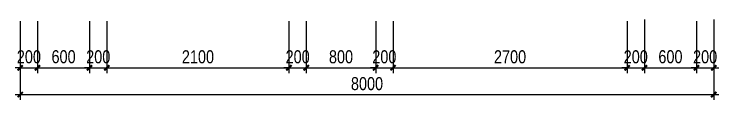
# Model space of a CAD drawing. Extents: x 160245 to 405305, y -111140 to 232735.
# Drawn here: x 251475 to 259616, y -55387 to -54402 of the extents above; entities that cross this region are included whole.
import ezdxf

# ---------------------------------------------------------------- set-up
doc = ezdxf.new("R2010")
doc.units = 0
doc.header["$LTSCALE"] = 10
doc.header["$MEASUREMENT"] = 0
doc.layers.get('Defpoints').update_dxf_attribs({"color": 229})
doc.layers.add('P-o 原建筑尺寸', color=8, linetype='Continuous')
doc.styles.add('PDC DIM', font='PMingLiU-ExtB.ttf', dxfattribs={"width": 0.85})
doc.dimstyles.new('PDC-A2', dxfattribs={"dimscale": 0, "dimtxt": 2.5, "dimasz": 1, "dimexe": 1, "dimexo": 1, "dimgap": 0.7, "dimtad": 1, "dimdec": 0, "dimtxsty": 'PDC DIM', "dimblk": 'ARCHTICK', "dimcen": 1, "dimdle": 1, "dimclrd": 8, "dimclre": 8, "dimclrt": 9, "dimadec": 0, "dimazin": 0, "dimtfac": 1, "dimtdec": 0, "dimtix": 1, "dimtmove": 2, "dimatfit": 3, "dimldrblk": 'PDC A2 T R', "dimfxl": 10, "dimfxlon": 1, "dimarcsym": 0})

# ---------------------------------------------------------------- blocks, each defined once
blk = doc.blocks.new('_ArchTick')
at = {"color": 0, "linetype": 'ByBlock', "const_width": 0.4}
blk.add_lwpolyline([(-0.5, -0.5), (0.5, 0.5)], dxfattribs=at)
blk = doc.blocks.new('*D1258')
at = {"layer": 'Defpoints', "color": 0, "transparency": 16777216}
for p in [(251545.2, -54421.9), (251745.2, -54421.9), (251745.2, -55018.6)]:
    blk.add_point(p, dxfattribs=at)
at = {"layer": 'P-o 原建筑尺寸', "color": 8, "lineweight": -2, "transparency": 16777216}
for p, q in [((251545.2, -54481.9), (251545.2, -55078.6)), ((251745.2, -54481.9), (251745.2, -55078.6)), ((251545.2, -55018.6), (251485.2, -55018.6)), ((251545.2, -55018.6), (251745.2, -55018.6)), ((251745.2, -55018.6), (251805.2, -55018.6))]:
    blk.add_line(p, q, dxfattribs=at)
at = {"layer": 'P-o 原建筑尺寸', "color": 8, "lineweight": -2, "transparency": 16777216, "xscale": 60, "yscale": 60, "zscale": 60}
blk.add_blockref('_ArchTick', (251545.2, -55018.6), dxfattribs=at)
at = {"layer": 'P-o 原建筑尺寸', "color": 8, "lineweight": -2, "transparency": 16777216, "xscale": 60, "yscale": 60, "zscale": 60, "rotation": 180}
blk.add_blockref('_ArchTick', (251745.2, -55018.6), dxfattribs=at)
at = {"layer": 'P-o 原建筑尺寸', "color": 9, "transparency": 16777216, "insert": (251645.2, -54893.1), "char_height": 150, "attachment_point": 5, "style": 'PDC DIM'}
blk.add_mtext('200', dxfattribs=at)
blk = doc.blocks.new('PDC A2 T R')
at = {"color": 0, "linetype": 'ByBlock'}
blk.add_line((0, 0), (-2, 0), dxfattribs=at)
for points in [[(-2.15, 0.89), (-1.49, 1.35), (-0.6, 0), (0, 0)], [(-2.15, -0.89), (-1.49, -1.35), (-0.6, 0), (0, 0)]]:
    blk.add_solid(points, dxfattribs=at)
blk = doc.blocks.new('*D1259')
at = {"layer": 'Defpoints', "color": 0, "transparency": 16777216}
for p in [(251745.2, -54421.9), (252345.2, -54421.9), (252345.2, -55018.6)]:
    blk.add_point(p, dxfattribs=at)
at = {"layer": 'P-o 原建筑尺寸', "color": 8, "lineweight": -2, "transparency": 16777216}
for p, q in [((251745.2, -54481.9), (251745.2, -55078.6)), ((252345.2, -54481.9), (252345.2, -55078.6)), ((251685.2, -55018.6), (252405.2, -55018.6))]:
    blk.add_line(p, q, dxfattribs=at)
at = {"layer": 'P-o 原建筑尺寸', "color": 8, "lineweight": -2, "transparency": 16777216, "xscale": 60, "yscale": 60, "zscale": 60, "rotation": 180}
blk.add_blockref('_ArchTick', (251745.2, -55018.6), dxfattribs=at)
at = {"layer": 'P-o 原建筑尺寸', "color": 8, "lineweight": -2, "transparency": 16777216, "xscale": 60, "yscale": 60, "zscale": 60}
blk.add_blockref('_ArchTick', (252345.2, -55018.6), dxfattribs=at)
at = {"layer": 'P-o 原建筑尺寸', "color": 9, "transparency": 16777216, "insert": (252045.2, -54892.1), "char_height": 150, "attachment_point": 5, "style": 'PDC DIM'}
blk.add_mtext('600', dxfattribs=at)
blk = doc.blocks.new('*D1260')
at = {"layer": 'Defpoints', "color": 0, "transparency": 16777216}
for p in [(255645.2, -54421.9), (255845.2, -54421.9), (255845.2, -55018.6)]:
    blk.add_point(p, dxfattribs=at)
at = {"layer": 'P-o 原建筑尺寸', "color": 8, "lineweight": -2, "transparency": 16777216}
for p, q in [((255645.2, -54481.9), (255645.2, -55078.6)), ((255845.2, -54481.9), (255845.2, -55078.6)), ((255645.2, -55018.6), (255585.2, -55018.6)), ((255645.2, -55018.6), (255845.2, -55018.6)), ((255845.2, -55018.6), (255905.2, -55018.6))]:
    blk.add_line(p, q, dxfattribs=at)
at = {"layer": 'P-o 原建筑尺寸', "color": 8, "lineweight": -2, "transparency": 16777216, "xscale": 60, "yscale": 60, "zscale": 60}
blk.add_blockref('_ArchTick', (255645.2, -55018.6), dxfattribs=at)
at = {"layer": 'P-o 原建筑尺寸', "color": 8, "lineweight": -2, "transparency": 16777216, "xscale": 60, "yscale": 60, "zscale": 60, "rotation": 180}
blk.add_blockref('_ArchTick', (255845.2, -55018.6), dxfattribs=at)
at = {"layer": 'P-o 原建筑尺寸', "color": 9, "transparency": 16777216, "insert": (255745.2, -54893.1), "char_height": 150, "attachment_point": 5, "style": 'PDC DIM'}
blk.add_mtext('200', dxfattribs=at)
blk = doc.blocks.new('*D1261')
at = {"layer": 'Defpoints', "color": 0, "transparency": 16777216}
for p in [(255845.2, -54421.9), (258545.2, -54421.9), (258545.2, -55018.6)]:
    blk.add_point(p, dxfattribs=at)
at = {"layer": 'P-o 原建筑尺寸', "color": 8, "lineweight": -2, "transparency": 16777216}
for p, q in [((255845.2, -54481.9), (255845.2, -55078.6)), ((258545.2, -54481.9), (258545.2, -55078.6)), ((255785.2, -55018.6), (258605.2, -55018.6))]:
    blk.add_line(p, q, dxfattribs=at)
at = {"layer": 'P-o 原建筑尺寸', "color": 8, "lineweight": -2, "transparency": 16777216, "xscale": 60, "yscale": 60, "zscale": 60, "rotation": 180}
blk.add_blockref('_ArchTick', (255845.2, -55018.6), dxfattribs=at)
at = {"layer": 'P-o 原建筑尺寸', "color": 8, "lineweight": -2, "transparency": 16777216, "xscale": 60, "yscale": 60, "zscale": 60}
blk.add_blockref('_ArchTick', (258545.2, -55018.6), dxfattribs=at)
at = {"layer": 'P-o 原建筑尺寸', "color": 9, "transparency": 16777216, "insert": (257195.2, -54893.1), "char_height": 150, "attachment_point": 5, "style": 'PDC DIM'}
blk.add_mtext('2700', dxfattribs=at)
blk = doc.blocks.new('*D1262')
at = {"layer": 'Defpoints', "color": 0, "transparency": 16777216}
for p in [(259345.2, -54421.9), (259545.2, -54402), (259545.2, -55018.6)]:
    blk.add_point(p, dxfattribs=at)
at = {"layer": 'P-o 原建筑尺寸', "color": 8, "lineweight": -2, "transparency": 16777216}
for p, q in [((259345.2, -54481.9), (259345.2, -55078.6)), ((259545.2, -54462), (259545.2, -55078.6)), ((259345.2, -55018.6), (259285.2, -55018.6)), ((259345.2, -55018.6), (259545.2, -55018.6)), ((259545.2, -55018.6), (259605.2, -55018.6))]:
    blk.add_line(p, q, dxfattribs=at)
at = {"layer": 'P-o 原建筑尺寸', "color": 8, "lineweight": -2, "transparency": 16777216, "xscale": 60, "yscale": 60, "zscale": 60}
blk.add_blockref('_ArchTick', (259345.2, -55018.6), dxfattribs=at)
at = {"layer": 'P-o 原建筑尺寸', "color": 8, "lineweight": -2, "transparency": 16777216, "xscale": 60, "yscale": 60, "zscale": 60, "rotation": 180}
blk.add_blockref('_ArchTick', (259545.2, -55018.6), dxfattribs=at)
at = {"layer": 'P-o 原建筑尺寸', "color": 9, "transparency": 16777216, "insert": (259445.2, -54893.1), "char_height": 150, "attachment_point": 5, "style": 'PDC DIM'}
blk.add_mtext('200', dxfattribs=at)
blk = doc.blocks.new('*D1263')
at = {"layer": 'Defpoints', "color": 0, "transparency": 16777216}
for p in [(251545.2, -54518.6), (259545.2, -54518.6), (259545.2, -55326.9)]:
    blk.add_point(p, dxfattribs=at)
at = {"layer": 'P-o 原建筑尺寸', "color": 8, "lineweight": -2, "transparency": 16777216}
for p, q in [((251545.2, -54726.9), (251545.2, -55386.9)), ((259545.2, -54726.9), (259545.2, -55386.9)), ((251485.2, -55326.9), (259605.2, -55326.9))]:
    blk.add_line(p, q, dxfattribs=at)
at = {"layer": 'P-o 原建筑尺寸', "color": 8, "lineweight": -2, "transparency": 16777216, "xscale": 60, "yscale": 60, "zscale": 60, "rotation": 180}
blk.add_blockref('_ArchTick', (251545.2, -55326.9), dxfattribs=at)
at = {"layer": 'P-o 原建筑尺寸', "color": 8, "lineweight": -2, "transparency": 16777216, "xscale": 60, "yscale": 60, "zscale": 60}
blk.add_blockref('_ArchTick', (259545.2, -55326.9), dxfattribs=at)
at = {"layer": 'P-o 原建筑尺寸', "color": 9, "transparency": 16777216, "insert": (255545.2, -55201.4), "char_height": 150, "attachment_point": 5, "style": 'PDC DIM'}
blk.add_mtext('8000', dxfattribs=at)
blk = doc.blocks.new('*D1293')
at = {"layer": 'Defpoints', "color": 0, "transparency": 16777216}
for p in [(252345.2, -54421.9), (252545.2, -54421.9), (252545.2, -55018.6)]:
    blk.add_point(p, dxfattribs=at)
at = {"layer": 'P-o 原建筑尺寸', "color": 8, "lineweight": -2, "transparency": 16777216}
for p, q in [((252345.2, -54481.9), (252345.2, -55078.6)), ((252545.2, -54481.9), (252545.2, -55078.6)), ((252345.2, -55018.6), (252285.2, -55018.6)), ((252345.2, -55018.6), (252545.2, -55018.6)), ((252545.2, -55018.6), (252605.2, -55018.6))]:
    blk.add_line(p, q, dxfattribs=at)
at = {"layer": 'P-o 原建筑尺寸', "color": 8, "lineweight": -2, "transparency": 16777216, "xscale": 60, "yscale": 60, "zscale": 60}
blk.add_blockref('_ArchTick', (252345.2, -55018.6), dxfattribs=at)
at = {"layer": 'P-o 原建筑尺寸', "color": 8, "lineweight": -2, "transparency": 16777216, "xscale": 60, "yscale": 60, "zscale": 60, "rotation": 180}
blk.add_blockref('_ArchTick', (252545.2, -55018.6), dxfattribs=at)
at = {"layer": 'P-o 原建筑尺寸', "color": 9, "transparency": 16777216, "insert": (252445.2, -54893.1), "char_height": 150, "attachment_point": 5, "style": 'PDC DIM'}
blk.add_mtext('200', dxfattribs=at)
blk = doc.blocks.new('*D1294')
at = {"layer": 'Defpoints', "color": 0, "transparency": 16777216}
for p in [(252545.2, -54421.9), (254645.2, -54421.9), (254645.2, -55018.6)]:
    blk.add_point(p, dxfattribs=at)
at = {"layer": 'P-o 原建筑尺寸', "color": 8, "lineweight": -2, "transparency": 16777216}
for p, q in [((252545.2, -54481.9), (252545.2, -55078.6)), ((254645.2, -54481.9), (254645.2, -55078.6)), ((252485.2, -55018.6), (254705.2, -55018.6))]:
    blk.add_line(p, q, dxfattribs=at)
at = {"layer": 'P-o 原建筑尺寸', "color": 8, "lineweight": -2, "transparency": 16777216, "xscale": 60, "yscale": 60, "zscale": 60, "rotation": 180}
blk.add_blockref('_ArchTick', (252545.2, -55018.6), dxfattribs=at)
at = {"layer": 'P-o 原建筑尺寸', "color": 8, "lineweight": -2, "transparency": 16777216, "xscale": 60, "yscale": 60, "zscale": 60}
blk.add_blockref('_ArchTick', (254645.2, -55018.6), dxfattribs=at)
at = {"layer": 'P-o 原建筑尺寸', "color": 9, "transparency": 16777216, "insert": (253595.2, -54893.1), "char_height": 150, "attachment_point": 5, "style": 'PDC DIM'}
blk.add_mtext('2100', dxfattribs=at)
blk = doc.blocks.new('*D1295')
at = {"layer": 'Defpoints', "color": 0, "transparency": 16777216}
for p in [(254645.2, -54421.9), (254845.2, -54421.9), (254845.2, -55018.6)]:
    blk.add_point(p, dxfattribs=at)
at = {"layer": 'P-o 原建筑尺寸', "color": 8, "lineweight": -2, "transparency": 16777216}
for p, q in [((254645.2, -54481.9), (254645.2, -55078.6)), ((254845.2, -54481.9), (254845.2, -55078.6)), ((254645.2, -55018.6), (254585.2, -55018.6)), ((254645.2, -55018.6), (254845.2, -55018.6)), ((254845.2, -55018.6), (254905.2, -55018.6))]:
    blk.add_line(p, q, dxfattribs=at)
at = {"layer": 'P-o 原建筑尺寸', "color": 8, "lineweight": -2, "transparency": 16777216, "xscale": 60, "yscale": 60, "zscale": 60}
blk.add_blockref('_ArchTick', (254645.2, -55018.6), dxfattribs=at)
at = {"layer": 'P-o 原建筑尺寸', "color": 8, "lineweight": -2, "transparency": 16777216, "xscale": 60, "yscale": 60, "zscale": 60, "rotation": 180}
blk.add_blockref('_ArchTick', (254845.2, -55018.6), dxfattribs=at)
at = {"layer": 'P-o 原建筑尺寸', "color": 9, "transparency": 16777216, "insert": (254745.2, -54893.1), "char_height": 150, "attachment_point": 5, "style": 'PDC DIM'}
blk.add_mtext('200', dxfattribs=at)
blk = doc.blocks.new('*D1296')
at = {"layer": 'Defpoints', "color": 0, "transparency": 16777216}
for p in [(254845.2, -54421.9), (255645.2, -54421.9), (255645.2, -55018.6)]:
    blk.add_point(p, dxfattribs=at)
at = {"layer": 'P-o 原建筑尺寸', "color": 8, "lineweight": -2, "transparency": 16777216}
for p, q in [((254845.2, -54481.9), (254845.2, -55078.6)), ((255645.2, -54481.9), (255645.2, -55078.6)), ((254785.2, -55018.6), (255705.2, -55018.6))]:
    blk.add_line(p, q, dxfattribs=at)
at = {"layer": 'P-o 原建筑尺寸', "color": 8, "lineweight": -2, "transparency": 16777216, "xscale": 60, "yscale": 60, "zscale": 60, "rotation": 180}
blk.add_blockref('_ArchTick', (254845.2, -55018.6), dxfattribs=at)
at = {"layer": 'P-o 原建筑尺寸', "color": 8, "lineweight": -2, "transparency": 16777216, "xscale": 60, "yscale": 60, "zscale": 60}
blk.add_blockref('_ArchTick', (255645.2, -55018.6), dxfattribs=at)
at = {"layer": 'P-o 原建筑尺寸', "color": 9, "transparency": 16777216, "insert": (255245.2, -54893.1), "char_height": 150, "attachment_point": 5, "style": 'PDC DIM'}
blk.add_mtext('800', dxfattribs=at)
blk = doc.blocks.new('*D1297')
at = {"layer": 'Defpoints', "color": 0, "transparency": 16777216}
for p in [(258545.2, -54421.9), (258745.2, -54402), (258745.2, -55018.6)]:
    blk.add_point(p, dxfattribs=at)
at = {"layer": 'P-o 原建筑尺寸', "color": 8, "lineweight": -2, "transparency": 16777216}
for p, q in [((258545.2, -54481.9), (258545.2, -55078.6)), ((258745.2, -54462), (258745.2, -55078.6)), ((258545.2, -55018.6), (258485.2, -55018.6)), ((258545.2, -55018.6), (258745.2, -55018.6)), ((258745.2, -55018.6), (258805.2, -55018.6))]:
    blk.add_line(p, q, dxfattribs=at)
at = {"layer": 'P-o 原建筑尺寸', "color": 8, "lineweight": -2, "transparency": 16777216, "xscale": 60, "yscale": 60, "zscale": 60}
blk.add_blockref('_ArchTick', (258545.2, -55018.6), dxfattribs=at)
at = {"layer": 'P-o 原建筑尺寸', "color": 8, "lineweight": -2, "transparency": 16777216, "xscale": 60, "yscale": 60, "zscale": 60, "rotation": 180}
blk.add_blockref('_ArchTick', (258745.2, -55018.6), dxfattribs=at)
at = {"layer": 'P-o 原建筑尺寸', "color": 9, "transparency": 16777216, "insert": (258645.2, -54893.1), "char_height": 150, "attachment_point": 5, "style": 'PDC DIM'}
blk.add_mtext('200', dxfattribs=at)
blk = doc.blocks.new('*D1298')
at = {"layer": 'Defpoints', "color": 0, "transparency": 16777216}
for p in [(258745.2, -54421.9), (259345.2, -54421.9), (259345.2, -55018.6)]:
    blk.add_point(p, dxfattribs=at)
at = {"layer": 'P-o 原建筑尺寸', "color": 8, "lineweight": -2, "transparency": 16777216}
for p, q in [((258745.2, -54481.9), (258745.2, -55078.6)), ((259345.2, -54481.9), (259345.2, -55078.6)), ((258685.2, -55018.6), (259405.2, -55018.6))]:
    blk.add_line(p, q, dxfattribs=at)
at = {"layer": 'P-o 原建筑尺寸', "color": 8, "lineweight": -2, "transparency": 16777216, "xscale": 60, "yscale": 60, "zscale": 60, "rotation": 180}
blk.add_blockref('_ArchTick', (258745.2, -55018.6), dxfattribs=at)
at = {"layer": 'P-o 原建筑尺寸', "color": 8, "lineweight": -2, "transparency": 16777216, "xscale": 60, "yscale": 60, "zscale": 60}
blk.add_blockref('_ArchTick', (259345.2, -55018.6), dxfattribs=at)
at = {"layer": 'P-o 原建筑尺寸', "color": 9, "transparency": 16777216, "insert": (259045.2, -54892.1), "char_height": 150, "attachment_point": 5, "style": 'PDC DIM'}
blk.add_mtext('600', dxfattribs=at)

msp = doc.modelspace()

# ---------------------------------------------------------------- dimensions: what is measured, and where the dimension line sits
at = {"layer": 'P-o 原建筑尺寸'}
for base, p1, p2, picture, middle in [((251745.2, -55018.6), (251545.2, -54421.9), (251745.2, -54421.9), '*D1258', (251645.2, -54893.1)), ((252345.2, -55018.6), (251745.2, -54421.9), (252345.2, -54421.9), '*D1259', (252045.2, -54892.1)), ((252545.2, -55018.6), (252345.2, -54421.9), (252545.2, -54421.9), '*D1293', (252445.2, -54893.1)), ((254645.2, -55018.6), (252545.2, -54421.9), (254645.2, -54421.9), '*D1294', (253595.2, -54893.1)), ((254845.2, -55018.6), (254645.2, -54421.9), (254845.2, -54421.9), '*D1295', (254745.2, -54893.1)), ((255645.2, -55018.6), (254845.2, -54421.9), (255645.2, -54421.9), '*D1296', (255245.2, -54893.1)), ((255845.2, -55018.6), (255645.2, -54421.9), (255845.2, -54421.9), '*D1260', (255745.2, -54893.1)), ((258545.2, -55018.6), (255845.2, -54421.9), (258545.2, -54421.9), '*D1261', (257195.2, -54893.1)), ((258745.2, -55018.6), (258545.2, -54421.9), (258745.2, -54402), '*D1297', (258645.2, -54893.1)), ((259345.2, -55018.6), (258745.2, -54421.9), (259345.2, -54421.9), '*D1298', (259045.2, -54892.1)), ((259545.2, -55018.6), (259345.2, -54421.9), (259545.2, -54402), '*D1262', (259445.2, -54893.1)), ((259545.2, -55326.9), (251545.2, -54518.6), (259545.2, -54518.6), '*D1263', (255545.2, -55201.4))]:
    dim = msp.add_linear_dim(base=base, p1=p1, p2=p2, dimstyle='PDC-A2', override={"dimscale": 60}, dxfattribs=at)
    dim.commit()
    dim.dimension.update_dxf_attribs({"geometry": picture, "text_midpoint": middle})

doc.saveas('drawing.dxf')
